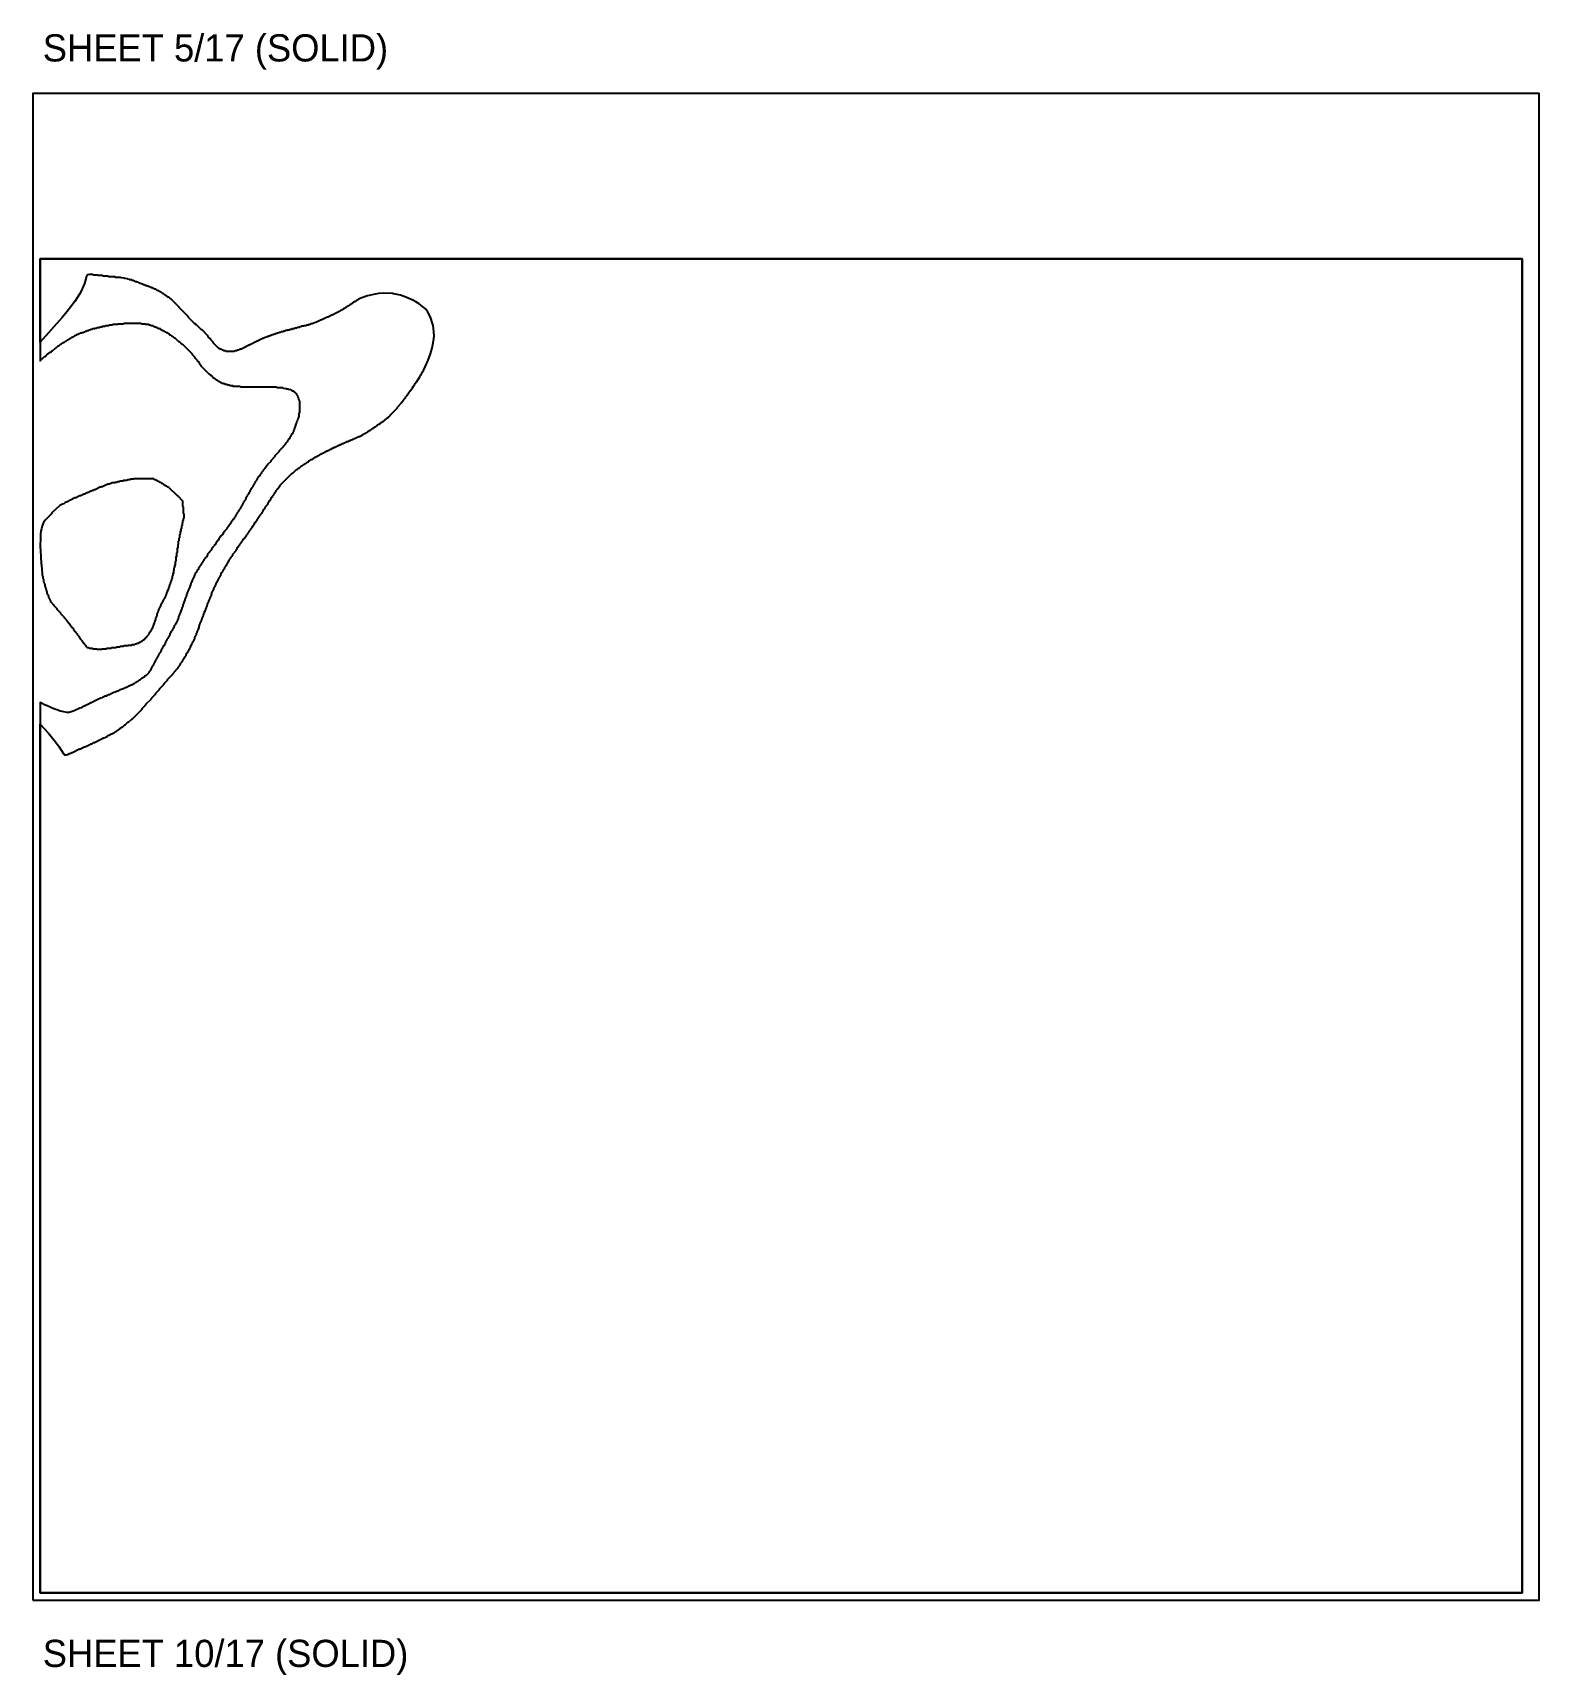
# Model space of a CAD drawing. Header units: millimetres. Extents: x 0 to 6416, y -3898 to 1268.
# Drawn here: x 5197 to 6416, y -61 to 1268 of the extents above; entities that cross this region are included whole.
import ezdxf

# ---------------------------------------------------------------- set-up
doc = ezdxf.new("R2010")
doc.units = ezdxf.units.MM
for name, color, linetype in [('CUT_OUTER', 1, 'Continuous'), ('ENGRAVE_NEXT', 3, 'Continuous'), ('NOTES', 7, 'Continuous'), ('SHEET_EDGE', 7, 'Continuous')]:
    doc.layers.add(name, color=color, linetype=linetype)

msp = doc.modelspace()

# ---------------------------------------------------------------- linework, layer by layer
at = {"layer": 'CUT_OUTER'}
for points in [[(5202.8, 6), (6402.3, 6), (6402.3, 1085.5), (5202.8, 1085.5), (5202.8, 1003), (5206.3, 1006.5), (5206.8, 1006.5), (5208.8, 1008.5), (5209.3, 1008.5), (5210.8, 1010), (5211.3, 1010), (5212.3, 1011), (5212.8, 1011), (5215.3, 1013.5), (5215.8, 1013.5), (5217.3, 1015), (5217.8, 1015), (5219.3, 1016.5), (5219.8, 1016.5), (5220.8, 1017.5), (5221.3, 1017.5), (5221.8, 1018), (5222.3, 1018), (5223.3, 1019), (5223.8, 1019), (5224.8, 1020), (5225.3, 1020), (5225.8, 1020.5), (5226.3, 1020.5), (5226.8, 1021), (5227.3, 1021), (5228.3, 1022), (5228.8, 1022), (5229.3, 1022.5), (5229.8, 1022.5), (5230.8, 1023.5), (5231.3, 1023.5), (5231.8, 1024), (5232.3, 1024), (5232.8, 1024.5), (5233.8, 1024.5), (5234.3, 1025), (5234.8, 1025), (5235.3, 1025.5), (5236.3, 1025.5), (5236.8, 1026), (5237.8, 1026), (5238.3, 1026.5), (5238.8, 1026.5), (5239.3, 1027), (5240.3, 1027), (5240.8, 1027.5), (5241.8, 1027.5), (5242.3, 1028), (5243.3, 1028), (5243.8, 1028.5), (5244.8, 1028.5), (5245.3, 1029), (5246.8, 1029), (5247.3, 1029.5), (5248.3, 1029.5), (5248.8, 1030), (5250.8, 1030), (5251.3, 1030.5), (5252.8, 1030.5), (5253.3, 1031), (5255.3, 1031), (5255.8, 1031.5), (5258.3, 1031.5), (5258.8, 1032), (5261.3, 1032), (5261.8, 1032.5), (5265.3, 1032.5), (5265.8, 1033), (5270.3, 1033), (5270.8, 1033.5), (5277.8, 1033.5), (5284.3, 1033.5), (5284.8, 1033), (5287.8, 1033), (5288.3, 1032.5), (5290.3, 1032.5), (5290.8, 1032), (5291.8, 1032), (5292.3, 1031.5), (5293.8, 1031.5), (5294.3, 1031), (5294.8, 1031), (5295.3, 1030.5), (5296.3, 1030.5), (5296.8, 1030), (5297.3, 1030), (5297.8, 1029.5), (5298.3, 1029.5), (5298.8, 1029), (5299.8, 1029), (5300.8, 1028), (5301.3, 1028), (5301.8, 1027.5), (5302.3, 1027.5), (5302.8, 1027), (5303.3, 1027), (5303.8, 1026.5), (5304.3, 1026.5), (5304.8, 1026), (5305.3, 1026), (5306.3, 1025), (5306.8, 1025), (5307.8, 1024), (5308.3, 1024), (5309.3, 1023), (5309.8, 1023), (5311.3, 1021.5), (5311.8, 1021.5), (5314.8, 1018.5), (5315.3, 1018.5), (5317.3, 1016.5), (5317.8, 1016.5), (5325.8, 1008.5), (5325.8, 1008), (5327.8, 1006), (5327.8, 1005.5), (5329.8, 1003.5), (5329.8, 1003), (5331.3, 1001.5), (5331.3, 1001), (5332.8, 999.5), (5332.8, 999), (5339.3, 992.5), (5340.8, 991), (5341.3, 991), (5343.3, 989), (5343.8, 989), (5345.3, 987.5), (5345.8, 987.5), (5346.8, 986.5), (5347.3, 986.5), (5347.8, 986), (5348.3, 986), (5348.8, 985.5), (5349.3, 985.5), (5349.8, 985), (5350.8, 985), (5351.3, 984.5), (5351.8, 984.5), (5352.3, 984), (5353.8, 984), (5354.3, 983.5), (5355.8, 983.5), (5356.3, 983), (5358.3, 983), (5358.8, 982.5), (5364.3, 982.5), (5364.8, 982), (5393.3, 981.9), (5393.8, 981.9), (5394.3, 981.4), (5398.3, 981.4), (5398.8, 981.3), (5399.3, 980.9), (5401.8, 980.7), (5402.3, 980.4), (5403.3, 980.2), (5403.8, 979.9), (5405.3, 979.7), (5405.8, 979.3), (5406.3, 979.2), (5406.8, 978.8), (5407.3, 978.6), (5408.3, 977.8), (5408.8, 977.6), (5409.9, 976.5), (5410.1, 976), (5410.9, 975), (5411.1, 974.5), (5411.4, 974), (5411.6, 973), (5411.9, 972.5), (5412.1, 971), (5412.5, 970.5), (5412.6, 970), (5412.7, 963.5), (5412.6, 961), (5412.3, 960.7), (5412.2, 960.5), (5412.1, 958), (5411.7, 957.5), (5411.6, 956.5), (5411.2, 956), (5411.1, 955), (5410.7, 954.5), (5410.7, 954), (5410.2, 953.5), (5410.2, 952.5), (5409.7, 952), (5409.7, 951), (5409.2, 950.5), (5409.2, 949.5), (5408.8, 949.1), (5408.7, 948.5), (5408.2, 948), (5408.2, 947), (5407.7, 946.5), (5407.7, 945.5), (5407.2, 945), (5407.2, 944.5), (5406.2, 943.5), (5406.2, 943), (5405.7, 942.5), (5405.7, 942), (5404.8, 941.1), (5404.7, 940.5), (5403.8, 939.5), (5403.7, 939), (5402.8, 938), (5402.7, 937.5), (5401.3, 936), (5401.2, 935.5), (5399.3, 933.5), (5399.2, 933), (5396.3, 930), (5396.2, 929.5), (5392.8, 926), (5392.8, 925.5), (5389.3, 922), (5389.3, 921.5), (5386.8, 919), (5386.8, 918.5), (5384.8, 916.5), (5384.8, 916), (5383.3, 914.5), (5383.3, 914), (5381.8, 912.5), (5381.8, 912), (5380.8, 911), (5380.8, 910.5), (5379.3, 909), (5379.3, 908.5), (5378.3, 907.5), (5378.3, 907), (5377.8, 906.5), (5377.8, 906), (5376.8, 905), (5376.8, 904.5), (5376.3, 904), (5376.3, 903.5), (5375.3, 902.5), (5375.3, 902), (5374.8, 901.5), (5374.8, 901), (5373.8, 900), (5373.8, 899.5), (5373.3, 899), (5373.3, 898.5), (5372.3, 897.5), (5372.3, 897), (5371.8, 896.5), (5371.8, 896), (5371.3, 895.5), (5371.3, 895), (5370.3, 894), (5370.3, 893.5), (5369.8, 893), (5369.8, 892.5), (5369.3, 892), (5369.3, 891.5), (5368.8, 891), (5368.8, 890.5), (5367.8, 889.5), (5367.8, 889), (5367.3, 888.5), (5367.3, 888), (5366.8, 887.5), (5366.8, 887), (5366.3, 886.5), (5366.3, 886), (5365.3, 885), (5365.3, 884.5), (5364.8, 884), (5364.8, 883.5), (5363.8, 882.5), (5363.8, 882), (5363.3, 881.5), (5363.3, 881), (5362.3, 880), (5362.3, 879.5), (5361.3, 878.5), (5361.3, 878), (5360.8, 877.5), (5360.8, 877), (5359.8, 876), (5359.8, 875.5), (5358.8, 874.5), (5358.8, 874), (5357.3, 872.5), (5357.3, 872), (5356.8, 871.5), (5356.8, 871), (5354.8, 869), (5354.8, 868.5), (5353.8, 867.5), (5353.8, 867), (5352.3, 865.5), (5352.3, 865), (5350.8, 863.5), (5350.8, 863), (5348.8, 861), (5348.8, 860.5), (5347.3, 859), (5347.3, 858.5), (5346.3, 857.5), (5346.3, 857), (5344.8, 855.5), (5344.8, 855), (5343.8, 854), (5343.8, 853.5), (5342.3, 852), (5342.3, 851.5), (5341.3, 850.5), (5341.3, 850), (5339.8, 848.5), (5339.8, 848), (5338.3, 846.5), (5338.3, 846), (5337.8, 845.5), (5337.8, 845), (5336.3, 843.5), (5336.3, 843), (5335.3, 842), (5335.3, 841.5), (5334.3, 840.5), (5334.3, 840), (5333.3, 839), (5333.3, 838.5), (5332.8, 838), (5332.8, 837.5), (5331.8, 836.5), (5331.8, 836), (5330.8, 835), (5330.8, 834.5), (5329.8, 833.5), (5329.8, 833), (5329.3, 832.5), (5329.3, 832), (5328.3, 831), (5328.3, 830.5), (5327.8, 830), (5327.8, 829.5), (5327.3, 829), (5327.3, 828), (5326.8, 827.5), (5326.8, 827), (5326.3, 826.5), (5326.3, 826), (5325.8, 825.5), (5325.8, 824.5), (5325.3, 824), (5325.3, 823.5), (5324.8, 823), (5324.8, 822.5), (5324.3, 822), (5324.3, 821), (5323.8, 820.5), (5323.8, 819.5), (5323.3, 819), (5323.3, 818.5), (5322.8, 818), (5322.8, 817), (5322.3, 816.5), (5322.3, 816), (5321.8, 815.5), (5321.8, 814.5), (5321.3, 814), (5321.3, 813), (5320.8, 812.5), (5320.8, 812), (5320.3, 811.5), (5320.3, 810.5), (5319.8, 810), (5319.8, 809), (5319.3, 808.5), (5319.3, 807.5), (5318.8, 807), (5318.8, 806), (5318.3, 805.5), (5318.3, 804.5), (5317.8, 804), (5317.8, 803.5), (5317.3, 803), (5317.3, 802), (5316.8, 801.5), (5316.8, 800.5), (5316.3, 800), (5316.3, 799), (5315.8, 798.5), (5315.8, 798), (5315.3, 797.5), (5315.3, 796.5), (5314.8, 796), (5314.8, 795), (5314.3, 794.5), (5314.3, 794), (5313.8, 793.5), (5313.8, 792.5), (5313.3, 792), (5313.3, 791.5), (5312.8, 791), (5312.8, 790.5), (5312.3, 790), (5312.3, 789.5), (5311.3, 788.5), (5311.3, 788), (5310.8, 787.5), (5310.8, 787), (5310.3, 786.5), (5310.3, 786), (5309.8, 785.5), (5309.8, 785), (5308.8, 784), (5308.8, 783.5), (5308.3, 783), (5308.3, 782.5), (5307.8, 782), (5307.8, 781.5), (5307.3, 781), (5307.3, 780.5), (5306.8, 780), (5306.8, 779.5), (5306.3, 779), (5306.3, 778.5), (5305.3, 777.5), (5305.3, 777), (5304.8, 776.5), (5304.8, 776), (5304.3, 775.5), (5304.3, 775), (5303.8, 774.5), (5303.8, 774), (5303.3, 773.5), (5303.3, 773), (5302.3, 772), (5302.3, 771.5), (5301.8, 771), (5301.8, 770.5), (5301.3, 770), (5301.3, 769.5), (5300.8, 769), (5300.8, 768.5), (5300.3, 768), (5300.3, 767.5), (5299.3, 766.5), (5299.3, 766), (5298.8, 765.5), (5298.8, 765), (5298.3, 764.5), (5298.3, 764), (5297.8, 763.5), (5297.7, 763), (5296.8, 762), (5296.7, 761), (5295.8, 760), (5295.7, 759.5), (5295.3, 759), (5295.2, 758.5), (5294.8, 758), (5294.7, 757.5), (5294.3, 757), (5294.2, 756.5), (5293.3, 755.5), (5293.2, 755), (5292.8, 754.5), (5292.7, 754), (5292.3, 753.5), (5292.2, 753), (5291.7, 752.5), (5291.7, 752), (5290.7, 751), (5290.7, 750.5), (5288.3, 748.1), (5287.8, 748.1), (5286.8, 747.1), (5286.3, 747.1), (5285.3, 746.1), (5284.7, 746), (5283.3, 744.6), (5282.8, 744.6), (5281.8, 743.6), (5281.3, 743.6), (5280.3, 742.6), (5279.8, 742.6), (5278.8, 741.6), (5278.3, 741.6), (5277.8, 741.1), (5277.3, 741.1), (5276.8, 740.6), (5276.3, 740.6), (5275.8, 740.1), (5275.3, 740.1), (5274.8, 739.6), (5274.3, 739.6), (5273.8, 739.1), (5273.3, 739.1), (5272.8, 738.6), (5271.8, 738.6), (5271.3, 738.1), (5270.8, 738.1), (5270.3, 737.6), (5269.8, 737.6), (5269.3, 737.2), (5268.3, 737.1), (5267.8, 736.6), (5267.3, 736.6), (5266.8, 736.1), (5266.3, 736.1), (5265.8, 735.7), (5264.8, 735.6), (5264.3, 735.2), (5263.8, 735.1), (5263.6, 735), (5263.3, 734.7), (5262.3, 734.6), (5261.8, 734.2), (5261.3, 734.1), (5260.8, 733.7), (5260.3, 733.6), (5259.8, 733.2), (5259.3, 733.1), (5258.8, 732.7), (5257.8, 732.6), (5257.3, 732.2), (5256.8, 732.1), (5256.3, 731.7), (5255.3, 731.6), (5254.8, 731.2), (5254.3, 731.1), (5253.8, 730.7), (5253.3, 730.6), (5252.8, 730.3), (5251.8, 730.1), (5251.3, 729.7), (5250.8, 729.6), (5250.3, 729.3), (5249.8, 729.2), (5249.3, 728.8), (5248.8, 728.7), (5248.3, 728.3), (5247.8, 728.2), (5247.3, 727.8), (5246.8, 727.7), (5246.3, 727.3), (5245.8, 727.2), (5245.3, 726.8), (5244.8, 726.7), (5244.3, 726.3), (5243.8, 726.2), (5243.3, 725.9), (5242.8, 725.7), (5242.3, 725.4), (5241.8, 725.2), (5240.8, 724.5), (5239.8, 724.3), (5239.3, 723.9), (5238.8, 723.8), (5238.3, 723.5), (5236.8, 722.8), (5235.8, 722.1), (5234.8, 721.8), (5230.3, 719.7), (5227.8, 718.8), (5226.3, 718.4), (5225.3, 718.3), (5224.3, 718.3), (5221.8, 718.8), (5219.3, 719.5), (5218.3, 719.7), (5216.3, 720.5), (5213.8, 721.4), (5211.3, 722.5), (5210.3, 722.9), (5207.8, 724.1), (5206.8, 724.4), (5202.8, 726.5), (5202.8, 6)], [(5248.8, 769.5), (5252.3, 769.5), (5252.8, 770), (5256.3, 770), (5256.8, 770.5), (5260.3, 770.5), (5260.8, 771), (5264.3, 771), (5264.8, 771.5), (5267.3, 771.5), (5267.8, 772), (5270.3, 772), (5270.8, 772.5), (5273.8, 772.5), (5274.3, 773), (5276.8, 773), (5277.3, 773.5), (5279.3, 773.5), (5279.8, 774), (5280.8, 774), (5281.3, 774.5), (5282.3, 774.5), (5282.8, 775), (5283.3, 775), (5283.8, 775.5), (5284.3, 775.5), (5284.8, 776), (5285.3, 776), (5286.8, 777.5), (5287.3, 777.5), (5287.8, 778), (5287.8, 778.5), (5288.3, 779), (5288.8, 779), (5288.8, 779.5), (5290.8, 781.5), (5290.8, 782), (5291.3, 782.5), (5291.3, 783), (5292.3, 784), (5292.3, 784.5), (5292.8, 785), (5292.8, 785.5), (5293.3, 786), (5293.3, 786.5), (5293.8, 787), (5293.8, 787.5), (5294.3, 788), (5294.3, 788.5), (5294.8, 789), (5294.8, 790), (5295.3, 790.5), (5295.3, 791.5), (5295.8, 792), (5295.8, 793), (5296.3, 793.5), (5296.3, 795), (5296.8, 795.5), (5296.8, 796), (5297.3, 796.5), (5297.3, 798), (5297.8, 798.5), (5297.8, 799), (5298.3, 799.5), (5298.3, 800.5), (5298.8, 801), (5298.8, 802), (5299.3, 802.5), (5299.3, 803), (5299.8, 803.5), (5299.8, 804), (5300.3, 804.5), (5300.3, 805), (5300.8, 805.5), (5300.8, 806), (5301.3, 806.5), (5301.3, 807), (5301.8, 807.5), (5301.8, 808), (5302.3, 808.5), (5302.3, 809), (5302.8, 809.5), (5302.8, 810), (5303.3, 810.5), (5303.3, 811), (5304.3, 812), (5304.3, 812.5), (5304.8, 813), (5304.8, 814), (5305.3, 814.5), (5305.3, 815.5), (5305.8, 816), (5305.8, 817), (5306.3, 817.5), (5306.3, 818), (5306.8, 818.5), (5306.8, 819.5), (5307.3, 820), (5307.3, 821), (5307.8, 821.5), (5307.8, 822), (5308.3, 822.5), (5308.3, 823.5), (5308.8, 824), (5308.8, 825), (5309.3, 825.5), (5309.3, 826.5), (5309.8, 827), (5309.8, 829), (5310.3, 829.5), (5310.3, 831), (5310.8, 831.5), (5310.8, 833), (5311.3, 833.5), (5311.3, 835.5), (5311.8, 836), (5311.8, 837.5), (5312.3, 838), (5312.3, 840.5), (5312.8, 841), (5312.8, 844.5), (5313.3, 845), (5313.3, 847.5), (5313.8, 848), (5313.8, 851.5), (5314.3, 852), (5314.3, 854), (5314.8, 854.5), (5314.8, 857), (5315.3, 857.5), (5315.3, 859.5), (5315.8, 860), (5315.8, 862.5), (5316.3, 863), (5316.3, 865), (5316.8, 865.5), (5316.8, 867), (5317.3, 867.5), (5317.3, 869.5), (5317.8, 870), (5317.8, 871.5), (5318.3, 872), (5318.3, 873.5), (5318.8, 874), (5318.8, 875.5), (5319.3, 876), (5319.3, 879), (5318.8, 879.5), (5318.8, 884.5), (5318.3, 885), (5318.3, 889.5), (5314.3, 893.5), (5313.8, 893.6), (5306.8, 900.5), (5306.3, 900.6), (5305.3, 901.5), (5304.8, 901.6), (5304.3, 902.1), (5303.8, 902.1), (5302.8, 903), (5302.3, 903.1), (5301.8, 903.6), (5301.3, 903.6), (5300.3, 904.5), (5299.8, 904.6), (5299.3, 905), (5298.8, 905.1), (5298.3, 905.5), (5297.8, 905.6), (5297.3, 906), (5296.8, 906.1), (5296.3, 906.5), (5295.8, 906.6), (5294.8, 907.5), (5278.8, 907.6), (5278.3, 907.1), (5275.8, 907.1), (5275.3, 906.6), (5273.3, 906.6), (5272.8, 906.1), (5270.3, 906.1), (5269.8, 905.6), (5267.3, 905.6), (5266.8, 905.1), (5265.3, 905.1), (5264.8, 904.6), (5263.3, 904.6), (5262.8, 904.1), (5260.8, 904.1), (5260.3, 903.6), (5259.3, 903.6), (5258.8, 903.1), (5257.3, 903.1), (5256.8, 902.6), (5255.8, 902.6), (5255.3, 902.1), (5254.8, 902.1), (5254.3, 901.6), (5253.7, 901.5), (5253.3, 901.1), (5252.3, 901.1), (5251.8, 900.6), (5250.8, 900.6), (5250.3, 900.1), (5249.8, 900.1), (5249.3, 899.6), (5248.8, 899.6), (5248.3, 899.1), (5247.7, 899), (5247.3, 898.6), (5246.3, 898.6), (5245.8, 898.1), (5244.8, 898.1), (5244.3, 897.6), (5243.8, 897.6), (5243.3, 897.1), (5242.8, 897.1), (5242.3, 896.6), (5241.7, 896.5), (5241.3, 896.1), (5240.3, 896.1), (5239.8, 895.6), (5239.2, 895.5), (5238.8, 895.1), (5237.8, 895.1), (5237.3, 894.6), (5236.8, 894.6), (5236.3, 894.1), (5235.8, 894.1), (5235.3, 893.7), (5234.3, 893.6), (5233.8, 893.1), (5233.3, 893.1), (5232.8, 892.7), (5232.3, 892.6), (5231.8, 892.2), (5230.8, 892.1), (5230.3, 891.7), (5229.8, 891.6), (5229.3, 891.2), (5228.8, 891.1), (5228.3, 890.7), (5227.8, 890.6), (5227.3, 890.2), (5226.8, 890.1), (5226.3, 889.7), (5225.8, 889.6), (5225.3, 889.2), (5224.8, 889.1), (5224.3, 888.7), (5223.8, 888.6), (5223.3, 888.2), (5222.8, 888.1), (5221.8, 887.3), (5220.8, 887.1), (5219.8, 886.3), (5218.8, 886.1), (5218.6, 886), (5212.3, 879.9), (5212, 879.5), (5211.7, 879), (5211.3, 878.5), (5206.7, 874), (5205.3, 872), (5204.4, 869.5), (5203.7, 867), (5203.3, 865), (5203.1, 863), (5202.9, 860), (5202.8, 852.5), (5202.9, 849.5), (5203.5, 839), (5203.7, 837.5), (5203.9, 836.5), (5204.1, 835.5), (5204.4, 829.5), (5204.8, 828.5), (5205, 827), (5205.3, 826), (5205.5, 824.5), (5205.8, 824), (5206, 823), (5206.4, 822), (5206.5, 821), (5207, 820), (5207.1, 819), (5207.4, 818.5), (5207.5, 818), (5207.6, 817), (5207.9, 816.5), (5208, 816), (5208.1, 815), (5208.5, 814.5), (5208.6, 814), (5209, 813.5), (5209.1, 813), (5209.5, 812.5), (5209.6, 811.5), (5210, 811), (5210.1, 810.5), (5210.5, 810), (5210.7, 809), (5211.1, 808.5), (5211.2, 808), (5211.3, 807.9), (5213.5, 805.5), (5213.7, 805), (5213.8, 804.9), (5216.1, 802.5), (5216.2, 802), (5216.3, 801.9), (5219.1, 799), (5219.2, 798.5), (5219.3, 798.4), (5222.1, 795.5), (5222.2, 795), (5222.3, 794.9), (5224.6, 792.5), (5224.7, 792), (5224.8, 791.9), (5226.6, 790), (5226.7, 789.5), (5228.1, 788), (5228.2, 787.5), (5229.6, 786), (5229.7, 785.5), (5231.1, 784), (5231.2, 783.5), (5232.7, 782), (5232.7, 781.5), (5234.2, 780), (5234.2, 779.5), (5235.2, 778.5), (5235.2, 778), (5236.7, 776.5), (5236.8, 776), (5238.2, 774.5), (5238.3, 774), (5239.7, 772.5), (5239.8, 772), (5240.8, 771), (5241.8, 771), (5242.3, 770.5), (5244.8, 770.5), (5245.3, 770), (5248.3, 770), (5248.8, 769.5)]]:
    msp.add_lwpolyline(points, close=True, dxfattribs=at)
at = {"layer": 'ENGRAVE_NEXT'}
msp.add_lwpolyline([(5209.1, 702), (5214.1, 696), (5216, 693.5), (5218.1, 690.5), (5221.8, 684.7), (5222.3, 684.2), (5222.8, 684), (5223.3, 684), (5223.8, 684.2), (5224.8, 684.3), (5225, 684.5), (5225.3, 684.7), (5225.8, 684.7), (5226.3, 685.1), (5226.8, 685.2), (5227.3, 685.6), (5227.8, 685.6), (5228.3, 686.1), (5229.3, 686.1), (5229.8, 686.6), (5230.3, 686.6), (5230.8, 687.1), (5231.3, 687.1), (5231.8, 687.6), (5232.3, 687.6), (5232.8, 688.1), (5233.3, 688.1), (5233.8, 688.6), (5234.3, 688.6), (5234.8, 689), (5235.8, 689.1), (5236.2, 689.5), (5236.8, 689.6), (5237.3, 690), (5237.8, 690.1), (5238.3, 690.5), (5238.8, 690.6), (5239.3, 691), (5240.3, 691.1), (5240.7, 691.5), (5241.3, 691.6), (5241.8, 692), (5242.3, 692.1), (5242.8, 692.5), (5243.3, 692.6), (5243.8, 693), (5244.8, 693.1), (5245.8, 694), (5246.8, 694.1), (5247.2, 694.5), (5247.8, 694.6), (5248.3, 695), (5248.8, 695.1), (5249.3, 695.5), (5249.8, 695.6), (5250.3, 696), (5250.8, 696.1), (5251.3, 696.5), (5251.8, 696.6), (5252.3, 697), (5252.8, 697.1), (5253.3, 697.5), (5253.8, 697.6), (5254.3, 698), (5255.3, 698.1), (5255.7, 698.5), (5256.3, 698.6), (5256.8, 699), (5257.3, 699.1), (5258.3, 700), (5258.8, 700.1), (5259.3, 700.5), (5259.8, 700.6), (5260.3, 701), (5260.8, 701.1), (5261.3, 701.5), (5261.8, 701.6), (5262.3, 702), (5262.8, 702.1), (5263.8, 703), (5264.3, 703.1), (5265.3, 704), (5265.8, 704.1), (5266.8, 705), (5267.3, 705.1), (5268.8, 706.5), (5269.3, 706.6), (5271.3, 708.5), (5271.8, 708.6), (5273.8, 710.5), (5274.3, 710.6), (5276.8, 713), (5277.3, 713.1), (5285.3, 721), (5285.3, 721.5), (5288.3, 724.5), (5288.3, 725), (5292.8, 729.5), (5292.8, 730), (5296.3, 733.5), (5296.3, 734), (5299.3, 737), (5299.3, 737.5), (5302.8, 741), (5302.8, 741.5), (5305.8, 744.5), (5305.8, 745), (5309.8, 749), (5309.8, 749.5), (5312.3, 752), (5312.3, 752.5), (5314.3, 754.5), (5314.3, 755), (5315.8, 756.5), (5315.8, 757), (5316.3, 757.5), (5316.3, 758), (5317.3, 759), (5317.3, 759.5), (5318.3, 760.5), (5318.3, 761), (5319.3, 762), (5319.3, 762.5), (5319.8, 763), (5319.8, 763.5), (5320.8, 764.5), (5320.8, 765), (5321.3, 765.5), (5321.3, 766), (5322.3, 767), (5322.3, 767.5), (5322.8, 768), (5322.8, 768.5), (5323.3, 769), (5323.3, 769.5), (5323.8, 770), (5323.8, 770.5), (5324.3, 771), (5324.3, 771.5), (5324.8, 772), (5324.8, 772.5), (5325.3, 773), (5325.3, 773.5), (5325.8, 774), (5325.8, 774.5), (5326.3, 775), (5326.3, 775.5), (5326.8, 776), (5326.8, 776.5), (5327.3, 777), (5327.3, 777.5), (5327.8, 778), (5327.8, 779), (5328.3, 779.5), (5328.3, 780), (5328.8, 780.5), (5328.8, 781), (5329.3, 781.5), (5329.3, 782.5), (5329.8, 783), (5329.8, 784), (5330.3, 784.5), (5330.3, 785), (5330.8, 785.5), (5330.8, 786.5), (5331.3, 787), (5331.3, 788), (5331.8, 788.5), (5331.8, 789.5), (5332.3, 790), (5332.3, 791), (5332.8, 791.5), (5332.8, 792), (5333.3, 792.5), (5333.3, 793.5), (5333.8, 794), (5333.8, 795), (5334.3, 795.5), (5334.3, 796), (5334.8, 796.5), (5334.8, 797.5), (5335.3, 798), (5335.3, 798.5), (5335.8, 799), (5335.8, 800), (5336.3, 800.5), (5336.3, 801), (5336.8, 801.5), (5336.8, 802.5), (5337.3, 803), (5337.3, 804), (5337.8, 804.5), (5337.8, 805), (5338.3, 805.5), (5338.3, 806.5), (5338.8, 807), (5338.8, 807.5), (5339.3, 808), (5339.3, 809), (5339.8, 809.5), (5339.8, 810), (5340.3, 810.5), (5340.3, 811.5), (5340.8, 812), (5340.8, 812.5), (5341.3, 813), (5341.3, 814), (5341.8, 814.5), (5341.8, 815.5), (5342.3, 816), (5342.3, 816.5), (5342.8, 817), (5342.8, 817.5), (5343.3, 818), (5343.3, 819), (5343.8, 819.5), (5343.8, 820), (5344.3, 820.5), (5344.3, 821), (5344.8, 821.5), (5344.8, 822), (5345.3, 822.5), (5345.3, 823), (5345.8, 823.5), (5345.8, 824), (5346.3, 824.5), (5346.3, 825), (5346.8, 825.5), (5346.8, 826), (5347.3, 826.5), (5347.3, 827), (5347.8, 827.5), (5347.8, 828), (5348.3, 828.5), (5348.3, 829), (5349.3, 830), (5349.3, 831), (5350.3, 832), (5350.3, 832.5), (5350.8, 833), (5350.8, 833.5), (5351.3, 834), (5351.3, 834.5), (5352.3, 835.5), (5352.3, 836), (5353.3, 837), (5353.3, 837.5), (5353.8, 838), (5353.8, 838.5), (5354.3, 839), (5354.3, 839.5), (5355.3, 840.5), (5355.3, 841), (5355.8, 841.5), (5355.8, 842), (5356.8, 843), (5356.8, 843.5), (5357.8, 844.5), (5357.8, 845), (5358.8, 846), (5358.8, 846.5), (5360.3, 848), (5360.3, 848.5), (5361.3, 849.5), (5361.3, 850), (5362.3, 851), (5362.3, 851.5), (5363.3, 852.5), (5363.3, 853), (5364.3, 854), (5364.3, 854.5), (5365.8, 856), (5365.8, 856.5), (5366.8, 857.5), (5366.8, 858), (5368.3, 859.5), (5368.3, 860), (5369.8, 861.5), (5369.8, 862), (5370.8, 863), (5370.8, 863.5), (5371.8, 864.5), (5371.8, 865), (5373.3, 866.5), (5373.3, 867), (5374.3, 868), (5374.3, 868.5), (5374.8, 869), (5374.8, 869.5), (5376.3, 871), (5376.3, 871.5), (5377.3, 872.5), (5377.3, 873), (5378.3, 874), (5378.3, 874.5), (5379.3, 875.5), (5379.3, 876), (5380.3, 877), (5380.3, 877.5), (5381.3, 878.5), (5381.3, 879), (5382.3, 880), (5382.3, 880.5), (5383.3, 881.5), (5383.3, 882), (5384.3, 883), (5384.3, 883.5), (5384.8, 884), (5384.8, 884.5), (5385.8, 885.5), (5385.8, 886), (5387.3, 887.5), (5387.3, 888), (5387.8, 888.5), (5387.8, 889), (5388.8, 890), (5388.8, 890.5), (5389.8, 891.5), (5389.8, 892), (5390.8, 893), (5390.8, 893.5), (5391.8, 894.5), (5391.8, 895), (5392.8, 896), (5392.8, 896.5), (5393.8, 897.5), (5393.8, 898), (5394.8, 899), (5394.8, 899.5), (5396.8, 901.5), (5396.8, 902), (5406.8, 912), (5407.3, 912), (5410.3, 915), (5410.8, 915), (5411.8, 916), (5412.3, 916), (5414.3, 918), (5414.8, 918), (5415.8, 919), (5416.3, 919), (5417.3, 920), (5417.8, 920), (5418.8, 921), (5419.3, 921), (5420.3, 922), (5420.8, 922), (5421.8, 923), (5422.3, 923), (5422.8, 923.5), (5423.3, 923.5), (5423.8, 924), (5424.3, 924.1), (5425.3, 925), (5425.8, 925), (5426.3, 925.5), (5426.8, 925.6), (5427.3, 926), (5427.8, 926.1), (5428.3, 926.5), (5428.8, 926.6), (5429.8, 927.5), (5430.3, 927.6), (5430.8, 928), (5431.3, 928.1), (5431.8, 928.5), (5432.3, 928.6), (5432.8, 929), (5433.3, 929.1), (5433.8, 929.5), (5434.3, 929.6), (5434.8, 930), (5435.3, 930.1), (5435.8, 930.5), (5436.3, 930.6), (5436.8, 931), (5437.3, 931.1), (5437.8, 931.5), (5438.3, 931.6), (5438.8, 932), (5439.3, 932.1), (5439.7, 932.5), (5440.3, 932.6), (5440.8, 933), (5441.8, 933.1), (5442.3, 933.6), (5442.8, 933.6), (5443.3, 934.1), (5443.8, 934.1), (5444.3, 934.6), (5444.8, 934.6), (5445.3, 935.1), (5445.8, 935.1), (5446.2, 935.5), (5446.8, 935.6), (5447.3, 936.1), (5448.3, 936.1), (5448.7, 936.5), (5449.3, 936.6), (5449.8, 937.1), (5450.3, 937.1), (5450.8, 937.6), (5451.8, 937.6), (5452.2, 938), (5452.8, 938.1), (5453.3, 938.6), (5453.8, 938.6), (5454.3, 939.1), (5455.3, 939.1), (5455.7, 939.5), (5455.8, 939.6), (5456.3, 939.6), (5456.8, 940.1), (5457.8, 940.2), (5458.3, 940.6), (5458.8, 940.7), (5459.3, 941.1), (5459.8, 941.2), (5460.3, 941.6), (5461.3, 941.7), (5461.8, 942.1), (5462.3, 942.2), (5462.8, 942.6), (5463.3, 942.7), (5464.3, 943.6), (5464.8, 943.7), (5465.3, 944.1), (5465.8, 944.2), (5466.3, 944.6), (5466.8, 944.7), (5467.8, 945.6), (5468.3, 945.7), (5469.3, 946.6), (5469.8, 946.7), (5470.8, 947.6), (5471.3, 947.7), (5472.3, 948.6), (5472.8, 948.7), (5473.8, 949.6), (5474.3, 949.8), (5475.3, 950.7), (5475.8, 950.8), (5476.8, 951.7), (5477.3, 951.8), (5478.3, 952.7), (5478.8, 952.8), (5479.8, 953.7), (5480.3, 953.8), (5481.3, 954.7), (5481.8, 954.9), (5483.5, 956.5), (5483.8, 956.7), (5484.3, 957), (5484.6, 957.5), (5484.8, 957.7), (5485.3, 957.9), (5485.8, 958.4), (5486.4, 959), (5486.6, 959.5), (5486.8, 959.8), (5491.4, 964.5), (5491.9, 965), (5492, 965.5), (5492.3, 965.8), (5495.3, 969), (5495.5, 969.5), (5496.8, 971), (5497, 971.5), (5497.3, 971.9), (5498.3, 973), (5498.5, 973.5), (5499.7, 975), (5500, 975.5), (5500.3, 975.9), (5501.2, 977), (5501.5, 977.5), (5502.2, 978.5), (5502.5, 979), (5504.1, 981), (5504.9, 982.5), (5505.7, 983.5), (5506.3, 984.5), (5507.1, 985.5), (5510, 990), (5510.8, 991.5), (5511.4, 992.5), (5512.2, 994), (5512.9, 995), (5514.4, 998), (5516.7, 1003.5), (5518.6, 1008.5), (5519.2, 1010.5), (5520.1, 1013.5), (5520.9, 1017.5), (5521.4, 1021), (5521.5, 1023), (5521.4, 1026.5), (5521.1, 1029), (5520.7, 1031.5), (5520.1, 1034), (5518.9, 1037.5), (5517.6, 1040.5), (5516.1, 1043), (5514.5, 1045), (5513.4, 1046), (5512.3, 1047), (5509.4, 1049), (5506.8, 1050.6), (5504.3, 1052), (5498.8, 1054.5), (5494.3, 1056.1), (5491.8, 1056.7), (5488.8, 1057.3), (5487.8, 1057.4), (5480.8, 1057.6), (5476.8, 1057.5), (5473.8, 1057), (5467.8, 1055.6), (5462.3, 1053.6), (5458.8, 1051.7), (5457.8, 1051), (5456.3, 1050.3), (5453.8, 1048.6), (5453.3, 1048.4), (5451.8, 1047.2), (5451.3, 1047), (5450.3, 1046.2), (5449.8, 1046), (5448.8, 1045.2), (5448.3, 1045), (5447.3, 1044.3), (5446.8, 1044.1), (5446.3, 1043.8), (5445.8, 1043.6), (5444.8, 1042.8), (5444.3, 1042.7), (5443.8, 1042.3), (5443.3, 1042.2), (5442.8, 1041.8), (5442.3, 1041.7), (5441.8, 1041.3), (5441.3, 1041.2), (5440.8, 1040.8), (5440.3, 1040.7), (5439.8, 1040.3), (5439.3, 1040.2), (5438.8, 1039.8), (5438.3, 1039.7), (5437.8, 1039.3), (5437.3, 1039.2), (5436.8, 1038.8), (5436.3, 1038.8), (5435.8, 1038.4), (5434.8, 1038.2), (5434.3, 1037.8), (5433.8, 1037.8), (5433.3, 1037.4), (5432.8, 1037.3), (5432.3, 1036.9), (5431.8, 1036.8), (5431.3, 1036.4), (5430.8, 1036.3), (5430.3, 1035.9), (5429.3, 1035.8), (5428.8, 1035.4), (5428.3, 1035.3), (5427.8, 1034.9), (5427.3, 1034.8), (5426.8, 1034.4), (5426.3, 1034.3), (5425.8, 1033.9), (5424.8, 1033.8), (5424.3, 1033.4), (5423.3, 1033.3), (5422.8, 1032.9), (5421.8, 1032.8), (5421.3, 1032.4), (5420.3, 1032.4), (5419.8, 1031.9), (5418.3, 1031.9), (5417.8, 1031.4), (5416.3, 1031.4), (5415.8, 1030.9), (5414.3, 1030.9), (5413.8, 1030.4), (5412.8, 1030.4), (5412.3, 1029.9), (5410.8, 1029.9), (5410.3, 1029.4), (5408.8, 1029.4), (5408.3, 1028.9), (5406.8, 1028.9), (5406.3, 1028.4), (5404.8, 1028.4), (5404.3, 1027.9), (5402.8, 1027.9), (5402.3, 1027.4), (5401.3, 1027.4), (5400.8, 1026.9), (5399.8, 1026.9), (5399.3, 1026.5), (5397.8, 1026.4), (5397.3, 1025.9), (5396.3, 1025.9), (5395.8, 1025.5), (5394.8, 1025.4), (5394.3, 1025), (5393.3, 1024.9), (5392.8, 1024.5), (5391.8, 1024.4), (5391.3, 1024), (5390.3, 1023.9), (5389.8, 1023.5), (5388.8, 1023.4), (5388.3, 1023), (5387.3, 1022.9), (5386.9, 1022.5), (5386.3, 1022.4), (5385.8, 1022), (5384.8, 1021.9), (5384.4, 1021.5), (5383.8, 1021.4), (5383.3, 1021), (5382.3, 1020.9), (5381.9, 1020.5), (5381.3, 1020.4), (5380.8, 1020), (5380.3, 1019.9), (5379.8, 1019.5), (5379.3, 1019.4), (5378.8, 1019), (5378.3, 1018.9), (5377.8, 1018.5), (5377.3, 1018.4), (5376.8, 1018), (5376.3, 1017.9), (5375.8, 1017.5), (5375.3, 1017.4), (5374.8, 1017), (5374.3, 1016.9), (5373.8, 1016.5), (5373.3, 1016.4), (5372.8, 1016), (5372.3, 1015.9), (5371.8, 1015.5), (5371.3, 1015.5), (5370.8, 1015), (5370.3, 1015), (5369.8, 1014.5), (5369.3, 1014.5), (5368.8, 1014), (5368.3, 1014), (5367.8, 1013.5), (5367.3, 1013.5), (5366.8, 1013), (5366.3, 1013), (5365.8, 1012.5), (5364.8, 1012.5), (5364.3, 1012), (5363.8, 1012), (5363.3, 1011.5), (5362.3, 1011.5), (5361.8, 1011), (5360.3, 1011), (5359.8, 1010.5), (5353.3, 1010.5), (5352.8, 1011), (5351.3, 1011), (5350.8, 1011.5), (5350.3, 1011.5), (5349.8, 1012), (5349.3, 1012), (5348.8, 1012.5), (5348.3, 1012.5), (5347.8, 1013), (5347.3, 1013), (5342.8, 1017.5), (5342.8, 1018), (5340.8, 1020), (5340.8, 1020.5), (5338.8, 1022.5), (5338.8, 1023), (5333.8, 1028), (5333.3, 1028), (5329.3, 1032), (5328.8, 1032), (5328.8, 1032.5), (5328.3, 1033), (5327.8, 1033), (5326.8, 1034), (5322.8, 1038), (5322.8, 1038.5), (5315.3, 1046), (5315.3, 1046.5), (5308.8, 1052.9), (5308.3, 1053), (5306.8, 1054.4), (5306.3, 1054.5), (5305.3, 1055.4), (5304.8, 1055.5), (5303.8, 1056.4), (5303.3, 1056.5), (5302.3, 1057.4), (5301.8, 1057.5), (5300.8, 1058.4), (5300.3, 1058.5), (5299.8, 1058.9), (5299.3, 1059), (5298.8, 1059.4), (5298.3, 1059.5), (5297.8, 1059.9), (5297.3, 1060), (5296.3, 1060.9), (5295.3, 1061), (5294.8, 1061.4), (5294.2, 1061.5), (5293.8, 1061.9), (5292.8, 1062), (5292.3, 1062.4), (5291.7, 1062.5), (5291.3, 1062.9), (5290.3, 1063), (5289.8, 1063.4), (5289.2, 1063.5), (5288.8, 1063.9), (5287.8, 1064), (5287.3, 1064.4), (5286.3, 1064.5), (5285.8, 1064.9), (5285.2, 1065), (5284.8, 1065.4), (5283.8, 1065.5), (5283.3, 1065.9), (5282.7, 1066), (5282.3, 1066.4), (5281.3, 1066.5), (5280.8, 1066.9), (5279.8, 1067), (5279.3, 1067.4), (5278.7, 1067.5), (5278.3, 1067.9), (5277.3, 1068), (5276.8, 1068.4), (5275.3, 1068.5), (5274.8, 1068.9), (5273.8, 1069), (5273.3, 1069.4), (5271.3, 1069.5), (5270.8, 1069.9), (5268.3, 1070), (5267.8, 1070.4), (5263.8, 1070.5), (5263.3, 1070.9), (5258.3, 1071), (5257.8, 1071.4), (5253.8, 1071.4), (5253.3, 1071.9), (5249.8, 1071.9), (5249.3, 1072.3), (5245.8, 1072.4), (5245.5, 1072.5), (5245.3, 1072.8), (5243.8, 1072.8), (5242.3, 1072.7), (5241.3, 1072.6), (5240.8, 1072.3), (5240.6, 1072), (5240.3, 1071.4), (5239.2, 1067.5), (5238.5, 1065.5), (5237.5, 1063), (5236.1, 1060), (5234.5, 1057), (5232.7, 1054), (5230.7, 1051), (5228.2, 1047.5), (5224.7, 1043), (5220.5, 1038), (5202.8, 1018.1), (5202.8, 1085.5), (6402.3, 1085.5), (6402.3, 6), (5202.8, 6), (5202.8, 709), (5209.1, 702)], close=True, dxfattribs=at)
at = {"layer": 'SHEET_EDGE'}
msp.add_lwpolyline([(5196.8, 0), (6416, 0), (6416, 1219.2), (5196.8, 1219.2)], close=True, dxfattribs=at)

# ---------------------------------------------------------------- texts
at = {"layer": 'NOTES'}
for s, p in [('SHEET 5/17 (SOLID)', (5204.8, 1245.2)), ('SHEET 10/17 (SOLID)', (5204.8, -54))]:
    msp.add_text(s, height=22, dxfattribs=at).set_placement(p)

doc.saveas('drawing.dxf')
